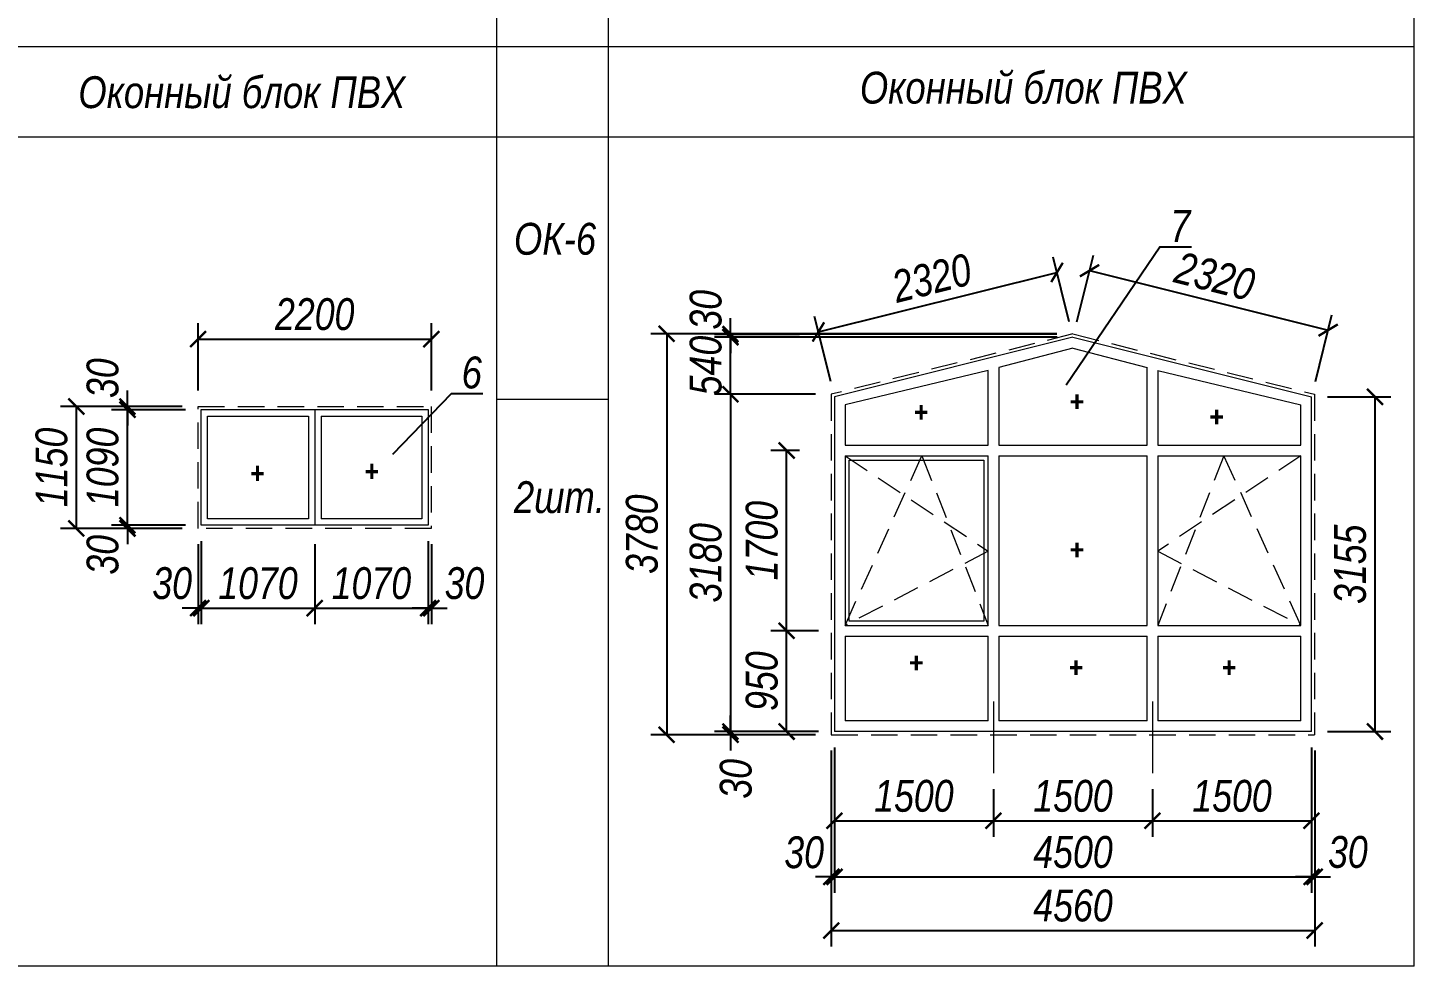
# Model space of a CAD drawing. Header units: millimetres. Extents: x 1582001 to 3303937, y 226471 to 491235.
# Drawn here: x 1675737 to 1688816, y 362595 to 371443 of the extents above; entities that cross this region are included whole.
import ezdxf

# ---------------------------------------------------------------- set-up
doc = ezdxf.new("R2010")
doc.units = ezdxf.units.MM
doc.linetypes.add('DASHED', pattern=[0.75, 0.5, -0.25])
doc.layers.get('Defpoints').update_dxf_attribs({"color": 255, "lineweight": 30})
for name, color, linetype, lineweight in [('Интерьер- Перегородка_Ном_пера__1', 7, 'Continuous', 13), ('Размеры', 7, 'Continuous', 18), ('Текст-пояснений', 135, 'Continuous', 15), ('Штриховки', 251, 'Continuous', 20)]:
    doc.layers.add(name, color=color, linetype=linetype, lineweight=lineweight)
doc.styles.add('Arch-Dim', font='ARIALNI.TTF', dxfattribs={"width": 0.98, "height": 300})
doc.styles.add('STYLE1', font='ARIALNI.TTF', dxfattribs={"height": 300})
doc.dimstyles.new('Aec-Arch-M-100', dxfattribs={"dimscale": 100, "dimtxt": 2.5, "dimasz": 1.5, "dimexe": 1.5, "dimexo": 1.5, "dimgap": 0.8, "dimtad": 1, "dimdec": 0, "dimzin": 3, "dimdsep": 46, "dimtxsty": 'Arch-Dim', "dimblk": 'ARCHTICK', "dimcen": 2.5, "dimazin": 2, "dimtfac": 0.75, "dimtdec": 0, "dimtix": 1, "dimtmove": 1, "dimatfit": 2, "dimfxl": 0, "dimtolj": 1, "dimtzin": 0, "dimarcsym": 0})

# ---------------------------------------------------------------- blocks, each defined once
blk = doc.blocks.new('_ArchTick')
at = {"color": 0, "linetype": 'ByBlock', "const_width": 0.15}
blk.add_lwpolyline([(-0.5, -0.5), (0.5, 0.5)], dxfattribs=at)
blk = doc.blocks.new('*D701')
at = {"color": 0, "lineweight": -2, "ltscale": 2, "transparency": 16777216}
for p, q in [((1677344, 368022), (1677344, 368657)), ((1679544, 368022), (1679544, 368657)), ((1677344, 368507), (1679544, 368507))]:
    blk.add_line(p, q, dxfattribs=at)
at = {"layer": 'Defpoints', "color": 0, "lineweight": -3, "ltscale": 2, "transparency": 16777216}
for p in [(1679544, 368507), (1677344, 367872), (1679544, 367872)]:
    blk.add_point(p, dxfattribs=at)
at = {"color": 0, "lineweight": -2, "ltscale": 2, "transparency": 16777216, "xscale": 150, "yscale": 150, "zscale": 150, "rotation": 180}
blk.add_blockref('_ArchTick', (1677344, 368507), dxfattribs=at)
at = {"color": 0, "lineweight": -2, "ltscale": 2, "transparency": 16777216, "xscale": 150, "yscale": 150, "zscale": 150}
blk.add_blockref('_ArchTick', (1679544, 368507), dxfattribs=at)
at = {"color": 0, "ltscale": 2, "transparency": 16777216, "insert": (1678444, 368741), "char_height": 300, "attachment_point": 5, "style": 'Arch-Dim'}
blk.add_mtext('\\A1;2200', dxfattribs=at)
blk = doc.blocks.new('*D702')
at = {"color": 0, "lineweight": -2, "ltscale": 2, "transparency": 16777216}
for p, q in [((1677194, 367872), (1676045, 367872)), ((1676195, 367872), (1676195, 366723)), ((1677194, 366723), (1676045, 366723))]:
    blk.add_line(p, q, dxfattribs=at)
at = {"layer": 'Defpoints', "color": 0, "lineweight": -3, "ltscale": 2, "transparency": 16777216}
for p in [(1677344, 367872), (1676195, 366723), (1677344, 366723)]:
    blk.add_point(p, dxfattribs=at)
at = {"color": 0, "lineweight": -2, "ltscale": 2, "transparency": 16777216, "xscale": 150, "yscale": 150, "zscale": 150}
for p, rotation in [((1676195, 367872), 90), ((1676195, 366723), 270)]:
    blk.add_blockref('_ArchTick', p, dxfattribs=dict(at, rotation=rotation))
at = {"color": 0, "ltscale": 2, "transparency": 16777216, "insert": (1675962, 367298), "char_height": 300, "attachment_point": 5, "rotation": 90, "style": 'Arch-Dim'}
blk.add_mtext('\\A1;1150', dxfattribs=at)
blk = doc.blocks.new('*D717')
at = {"color": 0, "lineweight": -2, "ltscale": 2, "transparency": 16777216}
for p, q in [((1676677, 366753), (1676677, 366903)), ((1677224, 366753), (1676527, 366753)), ((1677194, 366723), (1676527, 366723)), ((1676677, 366723), (1676677, 366753)), ((1676677, 366723), (1676677, 366573))]:
    blk.add_line(p, q, dxfattribs=at)
at = {"layer": 'Defpoints', "color": 0, "lineweight": -3, "ltscale": 2, "transparency": 16777216}
for p in [(1676677, 366753), (1677344, 366723), (1677374, 366753)]:
    blk.add_point(p, dxfattribs=at)
at = {"color": 0, "lineweight": -2, "ltscale": 2, "transparency": 16777216, "xscale": 150, "yscale": 150, "zscale": 150}
for p, rotation in [((1676677, 366753), 270), ((1676677, 366723), 90)]:
    blk.add_blockref('_ArchTick', p, dxfattribs=dict(at, rotation=rotation))
at = {"color": 0, "ltscale": 2, "transparency": 16777216, "insert": (1676444, 366474), "char_height": 300, "attachment_point": 5, "rotation": 90, "style": 'Arch-Dim'}
blk.add_mtext('\\A1;30', dxfattribs=at)
blk = doc.blocks.new('*D718')
at = {"color": 0, "lineweight": -2, "ltscale": 2, "transparency": 16777216}
for p, q in [((1677344, 366573), (1677344, 365821)), ((1677374, 366603), (1677374, 365821)), ((1677344, 365971), (1677194, 365971)), ((1677344, 365971), (1677374, 365971)), ((1677374, 365971), (1677524, 365971))]:
    blk.add_line(p, q, dxfattribs=at)
at = {"layer": 'Defpoints', "color": 0, "lineweight": -3, "ltscale": 2, "transparency": 16777216}
for p in [(1677344, 366723), (1677374, 366753), (1677374, 365971)]:
    blk.add_point(p, dxfattribs=at)
at = {"color": 0, "lineweight": -2, "ltscale": 2, "transparency": 16777216, "xscale": 150, "yscale": 150, "zscale": 150}
blk.add_blockref('_ArchTick', (1677344, 365971), dxfattribs=at)
at = {"color": 0, "lineweight": -2, "ltscale": 2, "transparency": 16777216, "xscale": 150, "yscale": 150, "zscale": 150, "rotation": 180}
blk.add_blockref('_ArchTick', (1677374, 365971), dxfattribs=at)
at = {"color": 0, "ltscale": 2, "transparency": 16777216, "insert": (1677099, 366205), "char_height": 300, "attachment_point": 5, "style": 'Arch-Dim'}
blk.add_mtext('\\A1;30', dxfattribs=at)
blk = doc.blocks.new('*D719')
at = {"color": 0, "lineweight": -2, "ltscale": 2, "transparency": 16777216}
for p, q in [((1677374, 366603), (1677374, 365821)), ((1678444, 366573), (1678444, 365821)), ((1677374, 365971), (1678444, 365971))]:
    blk.add_line(p, q, dxfattribs=at)
at = {"layer": 'Defpoints', "color": 0, "lineweight": -3, "ltscale": 2, "transparency": 16777216}
for p in [(1677374, 366753), (1678444, 366723), (1678444, 365971)]:
    blk.add_point(p, dxfattribs=at)
at = {"color": 0, "lineweight": -2, "ltscale": 2, "transparency": 16777216, "xscale": 150, "yscale": 150, "zscale": 150, "rotation": 180}
blk.add_blockref('_ArchTick', (1677374, 365971), dxfattribs=at)
at = {"color": 0, "lineweight": -2, "ltscale": 2, "transparency": 16777216, "xscale": 150, "yscale": 150, "zscale": 150}
blk.add_blockref('_ArchTick', (1678444, 365971), dxfattribs=at)
at = {"color": 0, "ltscale": 2, "transparency": 16777216, "insert": (1677909, 366205), "char_height": 300, "attachment_point": 5, "style": 'Arch-Dim'}
blk.add_mtext('\\A1;1070', dxfattribs=at)
blk = doc.blocks.new('*D720')
at = {"color": 0, "lineweight": -2, "ltscale": 2, "transparency": 16777216}
for p, q in [((1678444, 366573), (1678444, 365821)), ((1679514, 366603), (1679514, 365821)), ((1678444, 365971), (1679514, 365971))]:
    blk.add_line(p, q, dxfattribs=at)
at = {"layer": 'Defpoints', "color": 0, "lineweight": -3, "ltscale": 2, "transparency": 16777216}
for p in [(1678444, 366723), (1679514, 366753), (1679514, 365971)]:
    blk.add_point(p, dxfattribs=at)
at = {"color": 0, "lineweight": -2, "ltscale": 2, "transparency": 16777216, "xscale": 150, "yscale": 150, "zscale": 150, "rotation": 180}
blk.add_blockref('_ArchTick', (1678444, 365971), dxfattribs=at)
at = {"color": 0, "lineweight": -2, "ltscale": 2, "transparency": 16777216, "xscale": 150, "yscale": 150, "zscale": 150}
blk.add_blockref('_ArchTick', (1679514, 365971), dxfattribs=at)
at = {"color": 0, "ltscale": 2, "transparency": 16777216, "insert": (1678979, 366205), "char_height": 300, "attachment_point": 5, "style": 'Arch-Dim'}
blk.add_mtext('\\A1;1070', dxfattribs=at)
blk = doc.blocks.new('*D721')
at = {"color": 0, "lineweight": -2, "ltscale": 2, "transparency": 16777216}
for p, q in [((1679514, 366603), (1679514, 365821)), ((1679544, 366573), (1679544, 365821)), ((1679514, 365971), (1679364, 365971)), ((1679514, 365971), (1679544, 365971)), ((1679544, 365971), (1679694, 365971))]:
    blk.add_line(p, q, dxfattribs=at)
at = {"layer": 'Defpoints', "color": 0, "lineweight": -3, "ltscale": 2, "transparency": 16777216}
for p in [(1679514, 366753), (1679544, 366723), (1679544, 365971)]:
    blk.add_point(p, dxfattribs=at)
at = {"color": 0, "lineweight": -2, "ltscale": 2, "transparency": 16777216, "xscale": 150, "yscale": 150, "zscale": 150}
blk.add_blockref('_ArchTick', (1679514, 365971), dxfattribs=at)
at = {"color": 0, "lineweight": -2, "ltscale": 2, "transparency": 16777216, "xscale": 150, "yscale": 150, "zscale": 150, "rotation": 180}
blk.add_blockref('_ArchTick', (1679544, 365971), dxfattribs=at)
at = {"color": 0, "ltscale": 2, "transparency": 16777216, "insert": (1679857, 366205), "char_height": 300, "attachment_point": 5, "style": 'Arch-Dim'}
blk.add_mtext('\\A1;30', dxfattribs=at)
blk = doc.blocks.new('*D722')
at = {"color": 0, "lineweight": -2, "ltscale": 2, "transparency": 16777216}
for p, q in [((1677224, 367842), (1676527, 367842)), ((1676677, 366753), (1676677, 367842)), ((1677224, 366753), (1676527, 366753))]:
    blk.add_line(p, q, dxfattribs=at)
at = {"layer": 'Defpoints', "color": 0, "lineweight": -3, "ltscale": 2, "transparency": 16777216}
for p in [(1676677, 367842), (1677374, 367842), (1677374, 366753)]:
    blk.add_point(p, dxfattribs=at)
at = {"color": 0, "lineweight": -2, "ltscale": 2, "transparency": 16777216, "xscale": 150, "yscale": 150, "zscale": 150}
for p, rotation in [((1676677, 367842), 90), ((1676677, 366753), 270)]:
    blk.add_blockref('_ArchTick', p, dxfattribs=dict(at, rotation=rotation))
at = {"color": 0, "ltscale": 2, "transparency": 16777216, "insert": (1676444, 367298), "char_height": 300, "attachment_point": 5, "rotation": 90, "style": 'Arch-Dim'}
blk.add_mtext('\\A1;1090', dxfattribs=at)
blk = doc.blocks.new('*D723')
at = {"color": 0, "lineweight": -2, "ltscale": 2, "transparency": 16777216}
for p, q in [((1676677, 367872), (1676677, 368022)), ((1677194, 367872), (1676527, 367872)), ((1677224, 367842), (1676527, 367842)), ((1676677, 367842), (1676677, 367872)), ((1676677, 367842), (1676677, 367692))]:
    blk.add_line(p, q, dxfattribs=at)
at = {"layer": 'Defpoints', "color": 0, "lineweight": -3, "ltscale": 2, "transparency": 16777216}
for p in [(1676677, 367872), (1677344, 367872), (1677374, 367842)]:
    blk.add_point(p, dxfattribs=at)
at = {"color": 0, "lineweight": -2, "ltscale": 2, "transparency": 16777216, "xscale": 150, "yscale": 150, "zscale": 150}
for p, rotation in [((1676677, 367872), 270), ((1676677, 367842), 90)]:
    blk.add_blockref('_ArchTick', p, dxfattribs=dict(at, rotation=rotation))
at = {"color": 0, "ltscale": 2, "transparency": 16777216, "insert": (1676444, 368139), "char_height": 300, "attachment_point": 5, "rotation": 90, "style": 'Arch-Dim'}
blk.add_mtext('\\A1;30', dxfattribs=at)
blk = doc.blocks.new('*D703')
at = {"color": 0, "lineweight": -2, "ltscale": 2, "transparency": 16777216}
for p, q in [((1683167, 367988), (1682216, 367988)), ((1682366, 367988), (1682366, 364808)), ((1683047, 364808), (1682216, 364808))]:
    blk.add_line(p, q, dxfattribs=at)
at = {"layer": 'Defpoints', "color": 0, "lineweight": -3, "ltscale": 2, "transparency": 16777216}
for p in [(1683317, 367988), (1682366, 364808), (1683197, 364808)]:
    blk.add_point(p, dxfattribs=at)
at = {"color": 0, "lineweight": -2, "ltscale": 2, "transparency": 16777216, "xscale": 150, "yscale": 150, "zscale": 150}
for p, rotation in [((1682366, 367988), 90), ((1682366, 364808), 270)]:
    blk.add_blockref('_ArchTick', p, dxfattribs=dict(at, rotation=rotation))
at = {"color": 0, "ltscale": 2, "transparency": 16777216, "insert": (1682133, 366398), "char_height": 300, "attachment_point": 5, "rotation": 90, "style": 'Arch-Dim'}
blk.add_mtext('\\A1;3180', dxfattribs=at)
blk = doc.blocks.new('*D704')
at = {"color": 0, "lineweight": -2, "ltscale": 2, "transparency": 16777216}
for p, q in [((1682366, 364808), (1682366, 364958)), ((1683197, 364808), (1682216, 364808)), ((1682366, 364778), (1682366, 364808)), ((1683167, 364778), (1682216, 364778)), ((1682366, 364778), (1682366, 364628))]:
    blk.add_line(p, q, dxfattribs=at)
at = {"layer": 'Defpoints', "color": 0, "lineweight": -3, "ltscale": 2, "transparency": 16777216}
for p in [(1682366, 364808), (1683347, 364808), (1683317, 364778)]:
    blk.add_point(p, dxfattribs=at)
at = {"color": 0, "lineweight": -2, "ltscale": 2, "transparency": 16777216, "xscale": 150, "yscale": 150, "zscale": 150}
for p, rotation in [((1682366, 364808), 270), ((1682366, 364778), 90)]:
    blk.add_blockref('_ArchTick', p, dxfattribs=dict(at, rotation=rotation))
at = {"color": 0, "ltscale": 2, "transparency": 16777216, "insert": (1682417, 364362), "char_height": 300, "attachment_point": 5, "rotation": 90, "style": 'Arch-Dim'}
blk.add_mtext('\\A1;30', dxfattribs=at)
blk = doc.blocks.new('*D705')
at = {"color": 0, "lineweight": -2, "ltscale": 2, "transparency": 16777216}
for p, q in [((1683197, 365758), (1682745, 365758)), ((1682895, 364808), (1682895, 365758)), ((1683197, 364808), (1682745, 364808))]:
    blk.add_line(p, q, dxfattribs=at)
at = {"layer": 'Defpoints', "color": 0, "lineweight": -3, "ltscale": 2, "transparency": 16777216}
for p in [(1682895, 365758), (1683347, 365758), (1683347, 364808)]:
    blk.add_point(p, dxfattribs=at)
at = {"color": 0, "lineweight": -2, "ltscale": 2, "transparency": 16777216, "xscale": 150, "yscale": 150, "zscale": 150}
for p, rotation in [((1682895, 365758), 90), ((1682895, 364808), 270)]:
    blk.add_blockref('_ArchTick', p, dxfattribs=dict(at, rotation=rotation))
at = {"color": 0, "ltscale": 2, "transparency": 16777216, "insert": (1682662, 365283), "char_height": 300, "attachment_point": 5, "rotation": 90, "style": 'Arch-Dim'}
blk.add_mtext('\\A1;950', dxfattribs=at)
blk = doc.blocks.new('*D706')
at = {"color": 0, "lineweight": -2, "ltscale": 2, "transparency": 16777216}
for p, q in [((1683017, 367457), (1682745, 367457)), ((1682895, 365758), (1682895, 367457)), ((1683197, 365758), (1682745, 365758))]:
    blk.add_line(p, q, dxfattribs=at)
at = {"layer": 'Defpoints', "color": 0, "lineweight": -3, "ltscale": 2, "transparency": 16777216}
for p in [(1682895, 367457), (1683167, 367457), (1683347, 365758)]:
    blk.add_point(p, dxfattribs=at)
at = {"color": 0, "lineweight": -2, "ltscale": 2, "transparency": 16777216, "xscale": 150, "yscale": 150, "zscale": 150}
for p, rotation in [((1682895, 367457), 90), ((1682895, 365758), 270)]:
    blk.add_blockref('_ArchTick', p, dxfattribs=dict(at, rotation=rotation))
at = {"color": 0, "ltscale": 2, "transparency": 16777216, "insert": (1682662, 366608), "char_height": 300, "attachment_point": 5, "rotation": 90, "style": 'Arch-Dim'}
blk.add_mtext('\\A1;1700', dxfattribs=at)
blk = doc.blocks.new('*D707')
at = {"color": 0, "lineweight": -2, "ltscale": 100, "transparency": 16777216}
for p, q in [((1685446, 368558), (1681614, 368558)), ((1681764, 368558), (1681764, 364778)), ((1682683, 364778), (1681614, 364778))]:
    blk.add_line(p, q, dxfattribs=at)
at = {"layer": 'Defpoints', "color": 0, "lineweight": -3, "ltscale": 100, "transparency": 16777216}
for p in [(1685596, 368558), (1681764, 364778), (1682833, 364778)]:
    blk.add_point(p, dxfattribs=at)
at = {"color": 0, "lineweight": -2, "ltscale": 100, "transparency": 16777216, "xscale": 150, "yscale": 150, "zscale": 150}
for p, rotation in [((1681764, 368558), 90), ((1681764, 364778), 270)]:
    blk.add_blockref('_ArchTick', p, dxfattribs=dict(at, rotation=rotation))
at = {"color": 0, "ltscale": 100, "transparency": 16777216, "insert": (1681531, 366668), "char_height": 300, "attachment_point": 5, "rotation": 90, "style": 'Arch-Dim'}
blk.add_mtext('\\A1;3780', dxfattribs=at)
blk = doc.blocks.new('*D708')
at = {"color": 0, "lineweight": -2, "ltscale": 100, "transparency": 16777216}
for p, q in [((1682366, 368554), (1682366, 368704)), ((1685446, 368554), (1682216, 368554)), ((1685447, 368525), (1682216, 368525)), ((1682366, 368554), (1682366, 368525)), ((1682366, 368525), (1682366, 368375))]:
    blk.add_line(p, q, dxfattribs=at)
at = {"layer": 'Defpoints', "color": 0, "lineweight": -3, "ltscale": 100, "transparency": 16777216}
for p in [(1682366, 368525), (1685596, 368554), (1685597, 368525)]:
    blk.add_point(p, dxfattribs=at)
at = {"color": 0, "lineweight": -2, "ltscale": 100, "transparency": 16777216, "xscale": 150, "yscale": 150, "zscale": 150}
for p, rotation in [((1682366, 368554), 270), ((1682366, 368525), 90)]:
    blk.add_blockref('_ArchTick', p, dxfattribs=dict(at, rotation=rotation))
at = {"color": 0, "ltscale": 100, "transparency": 16777216, "insert": (1682133, 368784), "char_height": 300, "attachment_point": 5, "rotation": 90, "style": 'Arch-Dim'}
blk.add_mtext('\\A1;30', dxfattribs=at)
blk = doc.blocks.new('*D709')
at = {"color": 0, "lineweight": -2, "ltscale": 100, "transparency": 16777216}
for p, q in [((1682366, 368528), (1682366, 368678)), ((1683017, 368528), (1682216, 368528)), ((1682366, 367988), (1682366, 368528)), ((1683017, 367988), (1682216, 367988)), ((1682366, 367988), (1682366, 367838))]:
    blk.add_line(p, q, dxfattribs=at)
at = {"layer": 'Defpoints', "color": 0, "lineweight": -3, "ltscale": 100, "transparency": 16777216}
for p in [(1682366, 368528), (1683167, 368528), (1683167, 367988)]:
    blk.add_point(p, dxfattribs=at)
at = {"color": 0, "lineweight": -2, "ltscale": 100, "transparency": 16777216, "xscale": 150, "yscale": 150, "zscale": 150}
for p, rotation in [((1682366, 368528), 270), ((1682366, 367988), 90)]:
    blk.add_blockref('_ArchTick', p, dxfattribs=dict(at, rotation=rotation))
at = {"color": 0, "ltscale": 100, "transparency": 16777216, "insert": (1682133, 368258), "char_height": 300, "attachment_point": 5, "rotation": 90, "style": 'Arch-Dim'}
blk.add_mtext('\\A1;540', dxfattribs=at)
blk = doc.blocks.new('*D710')
at = {"color": 0, "lineweight": -2, "ltscale": 100, "transparency": 16777216}
for p, q in [((1685562, 368670), (1685410, 369281)), ((1683195, 368575), (1685446, 369136)), ((1683311, 368109), (1683159, 368720))]:
    blk.add_line(p, q, dxfattribs=at)
at = {"layer": 'Defpoints', "color": 0, "lineweight": -3, "ltscale": 100, "transparency": 16777216}
for p in [(1685446, 369136), (1685599, 368525), (1683348, 367964)]:
    blk.add_point(p, dxfattribs=at)
at = {"color": 0, "lineweight": -2, "ltscale": 100, "transparency": 16777216, "xscale": 150, "yscale": 150, "zscale": 150}
for p, rotation in [((1685446, 369136), 13.9926023905888), ((1683195, 368575), 193.9926023905888)]:
    blk.add_blockref('_ArchTick', p, dxfattribs=dict(at, rotation=rotation))
at = {"color": 0, "ltscale": 100, "transparency": 16777216, "insert": (1684264, 369082), "char_height": 300, "attachment_point": 5, "rotation": 13.9926, "style": 'Arch-Dim'}
blk.add_mtext('\\A1;2320', dxfattribs=at)
blk = doc.blocks.new('*D711')
at = {"color": 0, "lineweight": -2, "ltscale": 100, "transparency": 16777216}
for p, q in [((1685633, 368670), (1685789, 369298)), ((1685753, 369153), (1688004, 368592)), ((1687884, 368109), (1688040, 368737))]:
    blk.add_line(p, q, dxfattribs=at)
at = {"layer": 'Defpoints', "color": 0, "lineweight": -3, "ltscale": 100, "transparency": 16777216}
for p in [(1688004, 368592), (1685597, 368525), (1687848, 367964)]:
    blk.add_point(p, dxfattribs=at)
at = {"color": 0, "lineweight": -2, "ltscale": 100, "transparency": 16777216, "xscale": 150, "yscale": 150, "zscale": 150}
for p, rotation in [((1685753, 369153), 166.0073976094112), ((1688004, 368592), 346.0073976094112)]:
    blk.add_blockref('_ArchTick', p, dxfattribs=dict(at, rotation=rotation))
at = {"color": 0, "ltscale": 100, "transparency": 16777216, "insert": (1686935, 369099), "char_height": 300, "attachment_point": 5, "rotation": 346.0074, "style": 'Arch-Dim'}
blk.add_mtext('\\A1;2320', dxfattribs=at)
blk = doc.blocks.new('*D724')
at = {"color": 0, "lineweight": -2, "ltscale": 100, "transparency": 16777216}
for p, q in [((1687997, 367963), (1688595, 367963)), ((1688445, 367963), (1688445, 364808)), ((1687997, 364808), (1688595, 364808))]:
    blk.add_line(p, q, dxfattribs=at)
at = {"layer": 'Defpoints', "color": 0, "lineweight": -3, "ltscale": 100, "transparency": 16777216}
for p in [(1687847, 367963), (1687847, 364808), (1688445, 364808)]:
    blk.add_point(p, dxfattribs=at)
at = {"color": 0, "lineweight": -2, "ltscale": 100, "transparency": 16777216, "xscale": 150, "yscale": 150, "zscale": 150}
for p, rotation in [((1688445, 367963), 90), ((1688445, 364808), 270)]:
    blk.add_blockref('_ArchTick', p, dxfattribs=dict(at, rotation=rotation))
at = {"color": 0, "ltscale": 100, "transparency": 16777216, "insert": (1688212, 366385), "char_height": 300, "attachment_point": 5, "rotation": 90, "style": 'Arch-Dim'}
blk.add_mtext('\\A1;3155', dxfattribs=at)
blk = doc.blocks.new('*D725')
at = {"color": 0, "lineweight": -2, "ltscale": 100, "transparency": 16777216}
for p, q in [((1683317, 364628), (1683317, 363288)), ((1683347, 364658), (1683347, 363288)), ((1683317, 363438), (1683167, 363438)), ((1683317, 363438), (1683347, 363438)), ((1683347, 363438), (1683497, 363438))]:
    blk.add_line(p, q, dxfattribs=at)
at = {"layer": 'Defpoints', "color": 0, "lineweight": -3, "ltscale": 100, "transparency": 16777216}
for p in [(1683347, 364808), (1683317, 364778), (1683347, 363438)]:
    blk.add_point(p, dxfattribs=at)
at = {"color": 0, "lineweight": -2, "ltscale": 100, "transparency": 16777216, "xscale": 150, "yscale": 150, "zscale": 150}
blk.add_blockref('_ArchTick', (1683317, 363438), dxfattribs=at)
at = {"color": 0, "lineweight": -2, "ltscale": 100, "transparency": 16777216, "xscale": 150, "yscale": 150, "zscale": 150, "rotation": 180}
blk.add_blockref('_ArchTick', (1683347, 363438), dxfattribs=at)
at = {"color": 0, "ltscale": 100, "transparency": 16777216, "insert": (1683061, 363668), "char_height": 300, "attachment_point": 5, "style": 'Arch-Dim'}
blk.add_mtext('\\A1;30', dxfattribs=at)
blk = doc.blocks.new('*D726')
at = {"color": 0, "lineweight": -2, "ltscale": 100, "transparency": 16777216}
for p, q in [((1683347, 364658), (1683347, 363288)), ((1687847, 364658), (1687847, 363288)), ((1683347, 363438), (1687847, 363438))]:
    blk.add_line(p, q, dxfattribs=at)
at = {"layer": 'Defpoints', "color": 0, "lineweight": -3, "ltscale": 100, "transparency": 16777216}
for p in [(1683347, 364808), (1687847, 364808), (1687847, 363438)]:
    blk.add_point(p, dxfattribs=at)
at = {"color": 0, "lineweight": -2, "ltscale": 100, "transparency": 16777216, "xscale": 150, "yscale": 150, "zscale": 150, "rotation": 180}
blk.add_blockref('_ArchTick', (1683347, 363438), dxfattribs=at)
at = {"color": 0, "lineweight": -2, "ltscale": 100, "transparency": 16777216, "xscale": 150, "yscale": 150, "zscale": 150}
blk.add_blockref('_ArchTick', (1687847, 363438), dxfattribs=at)
at = {"color": 0, "ltscale": 100, "transparency": 16777216, "insert": (1685597, 363671), "char_height": 300, "attachment_point": 5, "style": 'Arch-Dim'}
blk.add_mtext('\\A1;4500', dxfattribs=at)
blk = doc.blocks.new('*D727')
at = {"color": 0, "lineweight": -2, "ltscale": 100, "transparency": 16777216}
for p, q in [((1687847, 364658), (1687847, 363288)), ((1687877, 364628), (1687877, 363288)), ((1687847, 363438), (1687697, 363438)), ((1687847, 363438), (1687877, 363438)), ((1687877, 363438), (1688027, 363438))]:
    blk.add_line(p, q, dxfattribs=at)
at = {"layer": 'Defpoints', "color": 0, "lineweight": -3, "ltscale": 100, "transparency": 16777216}
for p in [(1687847, 364808), (1687877, 364778), (1687877, 363438)]:
    blk.add_point(p, dxfattribs=at)
at = {"color": 0, "lineweight": -2, "ltscale": 100, "transparency": 16777216, "xscale": 150, "yscale": 150, "zscale": 150}
blk.add_blockref('_ArchTick', (1687847, 363438), dxfattribs=at)
at = {"color": 0, "lineweight": -2, "ltscale": 100, "transparency": 16777216, "xscale": 150, "yscale": 150, "zscale": 150, "rotation": 180}
blk.add_blockref('_ArchTick', (1687877, 363438), dxfattribs=at)
at = {"color": 0, "ltscale": 100, "transparency": 16777216, "insert": (1688190, 363671), "char_height": 300, "attachment_point": 5, "style": 'Arch-Dim'}
blk.add_mtext('\\A1;30', dxfattribs=at)
blk = doc.blocks.new('*D728')
at = {"color": 0, "lineweight": -2, "ltscale": 100, "transparency": 16777216}
for p, q in [((1683347, 364658), (1683347, 363817)), ((1684846, 364266), (1684846, 363817)), ((1683347, 363967), (1684846, 363967))]:
    blk.add_line(p, q, dxfattribs=at)
at = {"layer": 'Defpoints', "color": 0, "lineweight": -3, "ltscale": 100, "transparency": 16777216}
for p in [(1683347, 364808), (1684846, 364416), (1684846, 363967)]:
    blk.add_point(p, dxfattribs=at)
at = {"color": 0, "lineweight": -2, "ltscale": 100, "transparency": 16777216, "xscale": 150, "yscale": 150, "zscale": 150, "rotation": 180}
blk.add_blockref('_ArchTick', (1683347, 363967), dxfattribs=at)
at = {"color": 0, "lineweight": -2, "ltscale": 100, "transparency": 16777216, "xscale": 150, "yscale": 150, "zscale": 150}
blk.add_blockref('_ArchTick', (1684846, 363967), dxfattribs=at)
at = {"color": 0, "ltscale": 100, "transparency": 16777216, "insert": (1684096, 364200), "char_height": 300, "attachment_point": 5, "style": 'Arch-Dim'}
blk.add_mtext('\\A1;1500', dxfattribs=at)
blk = doc.blocks.new('*D729')
at = {"color": 0, "lineweight": -2, "ltscale": 100, "transparency": 16777216}
for p, q in [((1684846, 364266), (1684846, 363817)), ((1686347, 364266), (1686347, 363817)), ((1684846, 363967), (1686347, 363967))]:
    blk.add_line(p, q, dxfattribs=at)
at = {"layer": 'Defpoints', "color": 0, "lineweight": -3, "ltscale": 100, "transparency": 16777216}
for p in [(1684846, 364416), (1686347, 364416), (1686347, 363967)]:
    blk.add_point(p, dxfattribs=at)
at = {"color": 0, "lineweight": -2, "ltscale": 100, "transparency": 16777216, "xscale": 150, "yscale": 150, "zscale": 150, "rotation": 180}
blk.add_blockref('_ArchTick', (1684846, 363967), dxfattribs=at)
at = {"color": 0, "lineweight": -2, "ltscale": 100, "transparency": 16777216, "xscale": 150, "yscale": 150, "zscale": 150}
blk.add_blockref('_ArchTick', (1686347, 363967), dxfattribs=at)
at = {"color": 0, "ltscale": 100, "transparency": 16777216, "insert": (1685597, 364200), "char_height": 300, "attachment_point": 5, "style": 'Arch-Dim'}
blk.add_mtext('\\A1;1500', dxfattribs=at)
blk = doc.blocks.new('*D730')
at = {"color": 0, "lineweight": -2, "ltscale": 100, "transparency": 16777216}
for p, q in [((1687847, 364658), (1687847, 363817)), ((1686347, 364266), (1686347, 363817)), ((1686347, 363967), (1687847, 363967))]:
    blk.add_line(p, q, dxfattribs=at)
at = {"layer": 'Defpoints', "color": 0, "lineweight": -3, "ltscale": 100, "transparency": 16777216}
for p in [(1687847, 364808), (1686347, 364416), (1687847, 363967)]:
    blk.add_point(p, dxfattribs=at)
at = {"color": 0, "lineweight": -2, "ltscale": 100, "transparency": 16777216, "xscale": 150, "yscale": 150, "zscale": 150, "rotation": 180}
blk.add_blockref('_ArchTick', (1686347, 363967), dxfattribs=at)
at = {"color": 0, "lineweight": -2, "ltscale": 100, "transparency": 16777216, "xscale": 150, "yscale": 150, "zscale": 150}
blk.add_blockref('_ArchTick', (1687847, 363967), dxfattribs=at)
at = {"color": 0, "ltscale": 100, "transparency": 16777216, "insert": (1687097, 364200), "char_height": 300, "attachment_point": 5, "style": 'Arch-Dim'}
blk.add_mtext('\\A1;1500', dxfattribs=at)
blk = doc.blocks.new('*D712')
at = {"color": 0, "lineweight": -2, "ltscale": 100, "transparency": 16777216}
for p, q in [((1683317, 363520), (1683317, 362782)), ((1687877, 363520), (1687877, 362782)), ((1683317, 362932), (1687877, 362932))]:
    blk.add_line(p, q, dxfattribs=at)
at = {"layer": 'Defpoints', "color": 0, "lineweight": -3, "ltscale": 100, "transparency": 16777216}
for p in [(1683317, 363670), (1687877, 363670), (1687877, 362932)]:
    blk.add_point(p, dxfattribs=at)
at = {"color": 0, "lineweight": -2, "ltscale": 100, "transparency": 16777216, "xscale": 150, "yscale": 150, "zscale": 150, "rotation": 180}
blk.add_blockref('_ArchTick', (1683317, 362932), dxfattribs=at)
at = {"color": 0, "lineweight": -2, "ltscale": 100, "transparency": 16777216, "xscale": 150, "yscale": 150, "zscale": 150}
blk.add_blockref('_ArchTick', (1687877, 362932), dxfattribs=at)
at = {"color": 0, "ltscale": 100, "transparency": 16777216, "insert": (1685597, 363166), "char_height": 300, "attachment_point": 5, "style": 'Arch-Dim'}
blk.add_mtext('\\A1;4560', dxfattribs=at)

msp = doc.modelspace()

# ---------------------------------------------------------------- linework, layer by layer
at = {"ltscale": 2}
for points in [[(1685531.6, 368075.8), (1686416.6, 369376.4), (1686714.3, 369376.4)], [(1679180.9, 367421.8), (1679733.1, 367994.8), (1680030.7, 367994.8)]]:
    msp.add_lwpolyline(points, dxfattribs=at)
at = {"const_width": 30}
for points in [[(1685635.1, 367985.6), (1685635.1, 367924.8)], [(1684105.1, 367817.5), (1684223, 367817.5)], [(1684164, 367886.4), (1684164, 367825.6)], [(1684164, 367748.7), (1684164, 367809.5)], [(1685576.2, 367916.8), (1685694.1, 367916.8)], [(1685635.1, 367847.9), (1685635.1, 367908.8)], [(1686952.8, 367841.3), (1686952.8, 367780.4)], [(1686893.8, 367772.4), (1687011.7, 367772.4)], [(1686952.8, 367703.6), (1686952.8, 367764.4)], [(1677904.5, 367316), (1677904.5, 367247.8)], [(1678982.7, 367333.5), (1678982.7, 367265.3)], [(1677845.6, 367239.8), (1677963.4, 367239.8)], [(1677904.5, 367170.9), (1677904.5, 367231.8)], [(1678923.7, 367257.3), (1679041.6, 367257.3)], [(1678982.7, 367188.4), (1678982.7, 367249.3)], [(1685576.2, 366520.7), (1685694.1, 366520.7)], [(1685635.1, 366589.6), (1685635.1, 366528.7)], [(1685635.1, 366451.8), (1685635.1, 366512.7)], [(1684060, 365455.5), (1684177.9, 365455.5)], [(1684118.9, 365524.4), (1684118.9, 365463.5)], [(1684118.9, 365386.6), (1684118.9, 365447.5)], [(1685626.1, 365479.3), (1685626.1, 365418.4)], [(1687070.1, 365479.3), (1687070.1, 365418.4)], [(1685567.2, 365410.4), (1685685, 365410.4)], [(1685626.1, 365341.5), (1685626.1, 365402.4)], [(1687011.2, 365410.4), (1687129, 365410.4)], [(1687070.1, 365341.5), (1687070.1, 365402.4)]]:
    msp.add_lwpolyline(points, dxfattribs=at)
at = {"layer": 'Интерьер- Перегородка_Ном_пера__1', "linetype": 'Continuous'}
for p, q in [((1685596.6, 368524.7), (1683347.6, 367963.8)), ((1685596.6, 368524.7), (1687846.6, 367963.8)), ((1685596.6, 368421.4), (1684897.4, 368238.9)), ((1685596.6, 368421.4), (1686295.8, 368238.9)), ((1684797.4, 368212.9), (1683446.6, 367886.5)), ((1684797.4, 367507.5), (1684797.4, 368212.9)), ((1684897.4, 368238.9), (1684897.4, 367507.5)), ((1686295.8, 367507.5), (1686295.8, 368238.9)), ((1686395.8, 368212.9), (1686395.8, 367507.5)), ((1686395.8, 368212.9), (1687746.6, 367886.5)), ((1683346.6, 367963.8), (1683346.6, 364808)), ((1687846.6, 364808), (1687846.6, 367963.8)), ((1683446.6, 367886.5), (1683446.6, 367507.5)), ((1687746.6, 367507.5), (1687746.6, 367886.5)), ((1683446.6, 367507.5), (1684797.4, 367507.5)), ((1684897.4, 367507.5), (1686295.8, 367507.5)), ((1686395.8, 367507.5), (1687746.6, 367507.5)), ((1683446.6, 367407.5), (1683446.6, 365808)), ((1683446.6, 367407.5), (1684797.4, 367407.5)), ((1684797.4, 365808), (1684797.4, 367407.5)), ((1684897.4, 367407.5), (1684897.4, 365808)), ((1684897.4, 367407.5), (1686295.8, 367407.5)), ((1686295.8, 365808), (1686295.8, 367407.5)), ((1686395.8, 367407.5), (1686395.8, 365808)), ((1686395.8, 367407.5), (1687746.6, 367407.5)), ((1687746.6, 365808), (1687746.6, 367407.5)), ((1683446.6, 365808), (1684797.4, 365808)), ((1684897.4, 365808), (1686295.8, 365808)), ((1686395.8, 365808), (1687746.6, 365808)), ((1683446.6, 365708), (1683446.6, 364908)), ((1683446.6, 365708), (1684797.4, 365708)), ((1684797.4, 364908), (1684797.4, 365708)), ((1684897.4, 365708), (1684897.4, 364908)), ((1684897.4, 365708), (1686295.8, 365708)), ((1686295.8, 364908), (1686295.8, 365708)), ((1686395.8, 365708), (1686395.8, 364908)), ((1686395.8, 365708), (1687746.6, 365708)), ((1687746.6, 364908), (1687746.6, 365708)), ((1687846.6, 364808), (1683346.6, 364808)), ((1684797.4, 364908), (1683446.6, 364908)), ((1686295.8, 364908), (1684897.4, 364908)), ((1687746.6, 364908), (1686395.8, 364908))]:
    msp.add_line(p, q, dxfattribs=at)
at = {"layer": 'Интерьер- Перегородка_Ном_пера__1'}
for p, q in [((1678443.7, 367842.4), (1678443.7, 366752.8)), ((1677433.7, 367782.4), (1678383.7, 367782.4)), ((1678383.7, 367782.4), (1678383.7, 366812.8)), ((1678503.7, 367782.4), (1679453.7, 367782.4)), ((1678503.7, 367782.4), (1678503.7, 366812.8))]:
    msp.add_line(p, q, dxfattribs=at)
msp.add_lwpolyline([(1677373.7, 367842.4), (1679513.7, 367842.4), (1679513.7, 366752.8), (1677373.7, 366752.8)], close=True, dxfattribs=at)
for points in [[(1678383.7, 366812.8), (1677433.7, 366812.8), (1677433.7, 367782.4)], [(1679453.7, 367782.4), (1679453.7, 366812.8), (1678503.7, 366812.8)]]:
    msp.add_lwpolyline(points, dxfattribs=at)
at = {"layer": 'Размеры', "ltscale": 100}
for p, q in [((1684846.4, 365092.3), (1684846.4, 364415.6)), ((1686346.8, 365092.3), (1686346.8, 364415.6))]:
    msp.add_line(p, q, dxfattribs=at)
msp.add_lwpolyline([(1683486.6, 367367.5), (1684757.4, 367367.5), (1684757.4, 365848), (1683486.6, 365848)], close=True, dxfattribs=at)
at = {"layer": 'Текст-пояснений', "color": 0, "linetype": 'ByBlock'}
for p, q in [((1680160.6, 362595.5), (1680160.6, 378409.5)), ((1681211.2, 378409.5), (1681211.2, 362595.5)), ((1688816.3, 362595.5), (1688816.3, 378409.5)), ((1681211.2, 371262.1), (1674606, 371262.1)), ((1688816.3, 371262.1), (1681211.2, 371262.1)), ((1688816.3, 370412.1), (1674606, 370412.1)), ((1681211.2, 367938.4), (1680160.6, 367938.4)), ((1688816.3, 362595.5), (1668000.8, 362595.5))]:
    msp.add_line(p, q, dxfattribs=at)
at = {"layer": 'Штриховки', "linetype": 'DASHED', "ltscale": 500}
for p, q in [((1685596.6, 368555.7), (1683316.6, 367987)), ((1685596.6, 368555.7), (1687876.6, 367987)), ((1683316.6, 367987), (1683316.6, 364778)), ((1687876.6, 367987), (1687876.6, 364778)), ((1683316.6, 364778), (1687876.6, 364778))]:
    msp.add_line(p, q, dxfattribs=at)
msp.add_lwpolyline([(1677343.7, 367872.4), (1679543.7, 367872.4), (1679543.7, 366722.8), (1677343.7, 366722.8)], close=True, dxfattribs=at)
for points in [[(1683446.6, 367407.5), (1684797.4, 366507.7), (1683446.6, 365808), (1684172, 367407.5), (1684797.4, 365808)], [(1687746.6, 367407.5), (1686395.8, 366507.7), (1687746.6, 365808), (1687021.2, 367407.5), (1686395.8, 365808)]]:
    msp.add_lwpolyline(points, dxfattribs=at)

# ---------------------------------------------------------------- texts
at = {"ltscale": 2, "char_height": 300, "width": 11405.022, "attachment_point": 1, "style": 'STYLE1'}
for s, insert in [('Оконный блок ПВХ', (1676213.9, 370985.2)), ('Оконный блок ПВХ', (1683586.4, 371027.8)), ('7', (1686513.4, 369724.2)), ('ОК-6', (1680323.1, 369603)), ('6', (1679829.9, 368342.7)), ('2шт.', (1680323.1, 367167.6))]:
    msp.add_mtext(s, dxfattribs=dict(at, insert=insert))

# ---------------------------------------------------------------- dimensions: what is measured, and where the dimension line sits
at = {"ltscale": 100}
for p1, p2, distance, picture, middle in [((1683347.6, 367963.8), (1685598.6, 368524.7), 629.7, '*D710', (1684264.4, 369081.5)), ((1685596.6, 368524.7), (1687847.6, 367963.8), 647.4, '*D711', (1686935, 369098.7)), ((1683166.6, 367988), (1683166.6, 368527.7), 800.1, '*D709', (1682133.2, 368257.8)), ((1687846.6, 367962.8), (1687846.6, 364808), 598.8, '*D724', (1688212.2, 366385.4))]:
    dim = msp.add_aligned_dim(p1=p1, p2=p2, distance=distance, dimstyle='Aec-Arch-M-100', override={"dimscale": 100, "dimfxl": 100, "dimfxlon": 1}, dxfattribs=at)
    dim.commit()
    dim.dimension.update_dxf_attribs({"geometry": picture, "text_midpoint": middle})
dim = msp.add_linear_dim(base=(1682366.4, 368524.7), p1=(1685596.3, 368554.5), p2=(1685596.6, 368524.7), angle=90, dimstyle='Aec-Arch-M-100', override={"dimscale": 100, "dimfxl": 100, "dimfxlon": 1}, dxfattribs=at)
dim.commit()
dim.dimension.update_dxf_attribs({"geometry": '*D708', "text_midpoint": (1682366.4, 368784.5), "dimtype": 160})
at = {"ltscale": 2}
for base, p1, p2, picture, middle in [((1679543.7, 368507.4), (1677343.7, 367872.4), (1679543.7, 367872.4), '*D701', (1678443.7, 368740.5)), ((1678443.7, 365971.4), (1677373.7, 366752.8), (1678443.7, 366722.8), '*D719', (1677908.7, 366204.6)), ((1679513.7, 365971.4), (1678443.7, 366722.8), (1679513.7, 366752.8), '*D720', (1678978.7, 366204.6))]:
    dim = msp.add_linear_dim(base=base, p1=p1, p2=p2, dimstyle='Aec-Arch-M-100', override={"dimscale": 100}, dxfattribs=at)
    dim.commit()
    dim.dimension.update_dxf_attribs({"geometry": picture, "text_midpoint": middle})
at = {"ltscale": 100}
dim = msp.add_linear_dim(base=(1681763.9, 364778), p1=(1685596.3, 368557.8), p2=(1682833.4, 364778), angle=90, dimstyle='Aec-Arch-M-100', override={"dimscale": 100, "dimfxl": 100, "dimfxlon": 1}, dxfattribs=at)
dim.commit()
dim.dimension.update_dxf_attribs({"geometry": '*D707', "text_midpoint": (1681530.7, 366667.9)})
at = {"ltscale": 2}
for base, p1, p2, picture, middle in [((1676677.4, 367872.4), (1677373.7, 367842.4), (1677343.7, 367872.4), '*D723', (1676677.4, 368138.6)), ((1676677.4, 366752.8), (1677343.7, 366722.8), (1677373.7, 366752.8), '*D717', (1676677.4, 366473.9)), ((1682366.4, 364808), (1683316.6, 364778), (1683346.6, 364808), '*D704', (1682650.3, 364361.6))]:
    dim = msp.add_linear_dim(base=base, p1=p1, p2=p2, angle=90, dimstyle='Aec-Arch-M-100', override={"dimscale": 100}, dxfattribs=at)
    dim.commit()
    dim.dimension.update_dxf_attribs({"geometry": picture, "text_midpoint": middle, "dimtype": 160})
for base, p1, p2, picture, middle in [((1682366.4, 364808), (1683316.6, 367988), (1683196.6, 364808), '*D703', (1682133.2, 366398)), ((1676195.4, 366722.8), (1677343.7, 367872.4), (1677343.7, 366722.8), '*D702', (1675962.3, 367297.6)), ((1676677.4, 367842.4), (1677373.7, 366752.8), (1677373.7, 367842.4), '*D722', (1676444.2, 367297.6)), ((1682895.1938, 367457.4746), (1683346.5636, 365757.9628), (1683166.5636, 367457.4746), '*D706', (1682662.0219, 366607.7187)), ((1682895.2, 365758), (1683346.6, 364808), (1683346.6, 365758), '*D705', (1682662, 365283))]:
    dim = msp.add_linear_dim(base=base, p1=p1, p2=p2, angle=90, dimstyle='Aec-Arch-M-100', override={"dimscale": 100}, dxfattribs=at)
    dim.commit()
    dim.dimension.update_dxf_attribs({"geometry": picture, "text_midpoint": middle})
for base, p1, p2, picture, middle in [((1677373.7, 365971.4), (1677343.7, 366722.8), (1677373.7, 366752.8), '*D718', (1677099.4, 365971.4)), ((1679543.7, 365971.4), (1679513.7, 366752.8), (1679543.7, 366722.8), '*D721', (1679856.6, 365971.4))]:
    dim = msp.add_linear_dim(base=base, p1=p1, p2=p2, dimstyle='Aec-Arch-M-100', override={"dimscale": 100}, dxfattribs=at)
    dim.commit()
    dim.dimension.update_dxf_attribs({"geometry": picture, "text_midpoint": middle, "dimtype": 160})
at = {"ltscale": 100}
for base, p1, p2, picture, middle in [((1683346.6, 363437.5), (1683316.6, 364778), (1683346.6, 364808), '*D725', (1683060.8, 363435.3)), ((1687876.6, 363437.5), (1687846.6, 364808), (1687876.6, 364778), '*D727', (1688189.5, 363437.5))]:
    dim = msp.add_linear_dim(base=base, p1=p1, p2=p2, dimstyle='Aec-Arch-M-100', override={"dimscale": 100, "dimfxl": 100, "dimfxlon": 1}, dxfattribs=at)
    dim.commit()
    dim.dimension.update_dxf_attribs({"geometry": picture, "text_midpoint": middle, "dimtype": 160})
for base, p1, p2, picture, middle in [((1687846.6, 363437.5), (1683346.6, 364808), (1687846.6, 364808), '*D726', (1685596.6, 363670.7)), ((1684846.4, 363967.3), (1683346.6, 364808), (1684846.4, 364415.6), '*D728', (1684096.5, 364200.5)), ((1687846.6, 363967.3), (1686346.8, 364415.6), (1687846.6, 364808), '*D730', (1687096.7, 364200.5)), ((1686346.8, 363967.3), (1684846.4, 364415.6), (1686346.8, 364415.6), '*D729', (1685596.6, 364200.5)), ((1687876.6, 362932.4), (1683316.6, 363670.3), (1687876.6, 363670.3), '*D712', (1685596.6, 363165.6))]:
    dim = msp.add_linear_dim(base=base, p1=p1, p2=p2, dimstyle='Aec-Arch-M-100', override={"dimscale": 100, "dimfxl": 100, "dimfxlon": 1}, dxfattribs=at)
    dim.commit()
    dim.dimension.update_dxf_attribs({"geometry": picture, "text_midpoint": middle})

doc.saveas('drawing.dxf')
